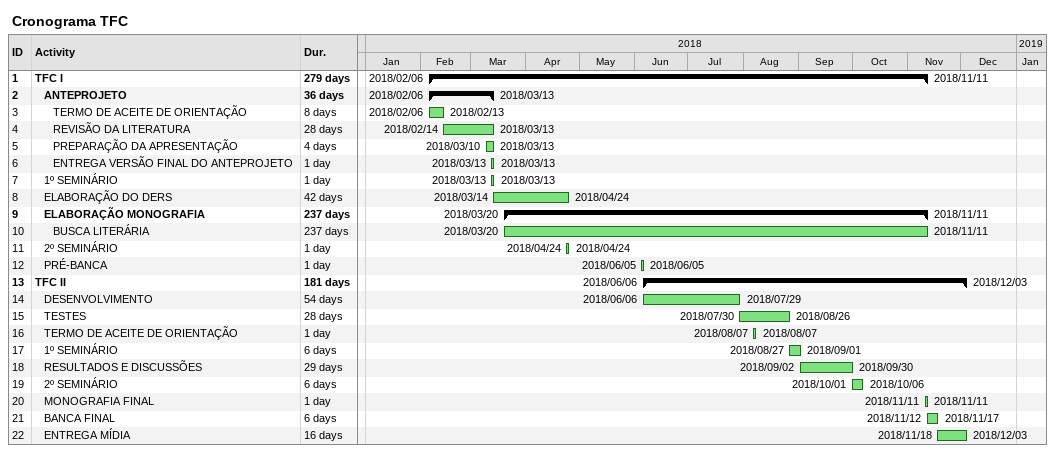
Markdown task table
Cronograma TFC

| ID | Level | Task | Duration | Start | Finish |
|---|---|---|---|---|---|
| 1 | 1 | **TFC I** | 279d | 2018-02-06 | 2018-11-11 |
| 2 | 2 | **ANTEPROJETO** | 36d | 2018-02-06 | 2018-03-13 |
| 3 | 3 | TERMO DE ACEITE DE ORIENTAÇÃO | 8d | 2018-02-06 | 2018-02-13 |
| 4 | 3 | REVISÃO DA LITERATURA | 28d | 2018-02-14 | 2018-03-13 |
| 5 | 3 | PREPARAÇÃO DA APRESENTAÇÃO | 4d | 2018-03-10 | 2018-03-13 |
| 6 | 3 | ENTREGA VERSÃO FINAL DO ANTEPROJETO | 1d | 2018-03-13 | 2018-03-13 |
| 7 | 2 | 1º SEMINÁRIO | 1d | 2018-03-13 | 2018-03-13 |
| 8 | 2 | ELABORAÇÃO DO DERS | 42d | 2018-03-14 | 2018-04-24 |
| 9 | 2 | **ELABORAÇÃO MONOGRAFIA** | 237d | 2018-03-20 | 2018-11-11 |
| 10 | 3 | BUSCA LITERÁRIA | 237d | 2018-03-20 | 2018-11-11 |
| 11 | 2 | 2º SEMINÁRIO | 1d | 2018-04-24 | 2018-04-24 |
| 12 | 2 | PRÉ-BANCA | 1d | 2018-06-05 | 2018-06-05 |
| 13 | 1 | **TFC II** | 181d | 2018-06-06 | 2018-12-03 |
| 14 | 2 | DESENVOLVIMENTO | 54d | 2018-06-06 | 2018-07-29 |
| 15 | 2 | TESTES | 28d | 2018-07-30 | 2018-08-26 |
| 16 | 2 | TERMO DE ACEITE DE ORIENTAÇÃO | 1d | 2018-08-07 | 2018-08-07 |
| 17 | 2 | 1º SEMINÁRIO | 6d | 2018-08-27 | 2018-09-01 |
| 18 | 2 | RESULTADOS E DISCUSSÕES | 29d | 2018-09-02 | 2018-09-30 |
| 19 | 2 | 2º SEMINÁRIO | 6d | 2018-10-01 | 2018-10-06 |
| 20 | 2 | MONOGRAFIA FINAL | 1d | 2018-11-11 | 2018-11-11 |
| 21 | 2 | BANCA FINAL | 6d | 2018-11-12 | 2018-11-17 |
| 22 | 2 | ENTREGA MÍDIA | 16d | 2018-11-18 | 2018-12-03 |
